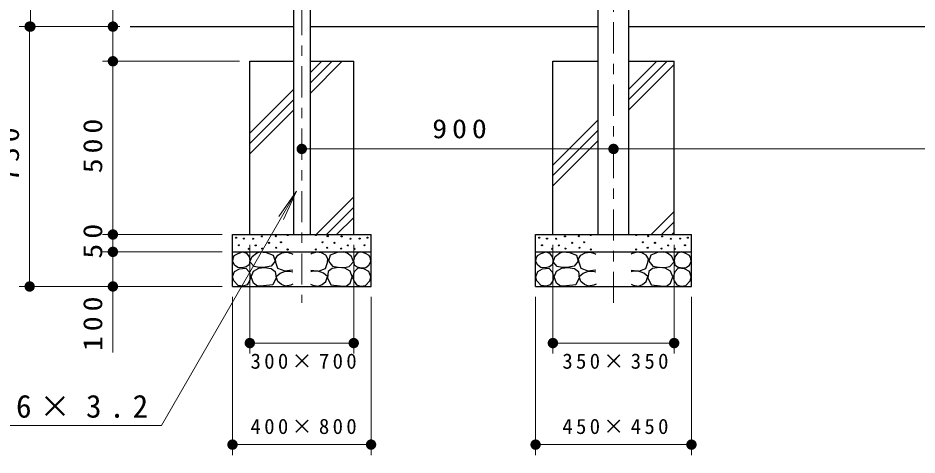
# Model space of a CAD drawing. Units: millimetres on the paper, scale 1:30. Extents: x -365 to 0, y -40 to 257.
# Drawn here: x -286.3 to -199.8, y 61.7 to 103.7 of the extents above; entities that cross this region are included whole.
import ezdxf

# ---------------------------------------------------------------- set-up
doc = ezdxf.new("R2010")
doc.units = ezdxf.units.MM
doc.linetypes.add('USER2', pattern=[6, 3, -1, 1, -1])
doc.layers.add('LY_1', color=7, linetype='Continuous', lineweight=13)
doc.styles.add('ＭＳ ゴシック', font='')
doc.styles.get('ＭＳ ゴシック').set_extended_font_data('MS Gothic')

# ---------------------------------------------------------------- blocks, each defined once
blk = doc.blocks.new('filled_dot')
at = {"color": 0, "linetype": 'Continuous', "lineweight": -2, "const_width": 1.25}
blk.add_lwpolyline([(-0.625, 0, 1), (0.625, 0, 1)], format="xyb", close=True, dxfattribs=at)

msp = doc.modelspace()

# ---------------------------------------------------------------- linework, layer by layer
at = {"layer": 'LY_1'}
for p, q in [((-285.132, 102.897), (-285.132, 132.897)), ((-277.194, 99.563), (-277.194, 109.728)), ((-276.535, 102.897), (-286.206, 102.897)), ((-285.206, 77.897), (-285.206, 102.897)), ((-265.021, 99.563), (-278.194, 99.563)), ((-277.194, 82.897), (-277.194, 99.563)), ((-258.211, 96.474), (-255.122, 99.563)), ((-258.211, 97.464), (-256.111, 99.563)), ((-258.211, 98.454), (-257.101, 99.563)), ((-227.536, 95.895), (-223.867, 99.563)), ((-227.536, 96.885), (-224.857, 99.563)), ((-227.536, 94.905), (-223.187, 99.253)), ((-264.021, 92.644), (-259.831, 96.834)), ((-264.021, 91.654), (-259.831, 95.844)), ((-264.021, 90.664), (-259.831, 94.854)), ((-234.854, 89.567), (-230.506, 93.915)), ((-234.854, 88.577), (-230.506, 92.925)), ((-234.854, 87.587), (-230.506, 91.935)), ((-229.021, 91.128), (-259.021, 91.128)), ((-163.187, 91.128), (-229.021, 91.128)), ((-272.532, 64.53), (-259.517, 87.072)), ((-259.517, 87.072), (-261.238, 84.615)), ((-259.517, 87.072), (-260.785, 84.353)), ((-257.646, 82.897), (-254.021, 86.522)), ((-256.656, 82.897), (-254.021, 85.532)), ((-225.402, 82.897), (-223.187, 85.111)), ((-255.666, 82.897), (-254.021, 84.542)), ((-224.412, 82.897), (-223.187, 84.121)), ((-223.422, 82.897), (-223.187, 83.131)), ((-266.687, 82.897), (-278.194, 82.897)), ((-277.194, 81.23), (-277.194, 82.897)), ((-264.021, 81.897), (-264.021, 71.452)), ((-254.021, 81.897), (-254.021, 71.452)), ((-234.854, 81.897), (-234.854, 71.452)), ((-223.187, 81.897), (-223.187, 71.452)), ((-266.687, 81.23), (-278.194, 81.23)), ((-277.194, 71.545), (-277.194, 81.23)), ((-266.687, 77.897), (-286.206, 77.897)), ((-265.687, 76.897), (-265.687, 61.685)), ((-252.354, 76.897), (-252.354, 61.685)), ((-236.521, 76.897), (-236.521, 61.685)), ((-221.521, 76.897), (-221.521, 61.685)), ((-254.021, 72.452), (-264.021, 72.452)), ((-223.187, 72.452), (-234.854, 72.452)), ((-305.659, 64.53), (-272.532, 64.53)), ((-252.354, 62.685), (-265.687, 62.685)), ((-221.521, 62.685), (-236.521, 62.685))]:
    msp.add_line(p, q, dxfattribs=at)
at = {"layer": 'LY_1', "lineweight": 25}
for p, q in [((-230.506, 82.897), (-230.506, 131.42)), ((-227.536, 82.897), (-227.536, 131.42)), ((-259.831, 105.08), (-259.831, 82.897)), ((-258.211, 105.08), (-258.211, 82.897)), ((-275.535, 102.897), (-259.831, 102.897)), ((-258.211, 102.897), (-230.506, 102.897)), ((-227.536, 102.897), (-163.822, 102.897)), ((-264.021, 82.897), (-264.021, 99.563)), ((-264.021, 99.563), (-259.831, 99.563)), ((-258.211, 99.563), (-254.021, 99.563)), ((-254.021, 82.897), (-254.021, 99.563)), ((-234.854, 82.897), (-234.854, 99.563)), ((-234.854, 99.563), (-230.506, 99.563)), ((-227.536, 99.563), (-223.187, 99.563)), ((-223.187, 82.897), (-223.187, 99.563)), ((-265.687, 77.897), (-265.687, 82.897)), ((-265.687, 82.897), (-252.354, 82.897)), ((-252.354, 77.897), (-252.354, 82.897)), ((-236.521, 77.897), (-236.521, 82.897)), ((-236.521, 82.897), (-221.521, 82.897)), ((-221.521, 77.897), (-221.521, 82.897)), ((-265.687, 81.23), (-252.354, 81.23)), ((-236.521, 81.23), (-221.521, 81.23)), ((-265.687, 77.897), (-252.354, 77.897)), ((-236.521, 77.897), (-221.521, 77.897))]:
    msp.add_line(p, q, dxfattribs=at)
at = {"layer": 'LY_1', "linetype": 'USER2'}
for p, q in [((-229.021, 76.315), (-229.021, 128.774)), ((-259.021, 105.08), (-259.021, 76.315))]:
    msp.add_line(p, q, dxfattribs=at)
at = {"layer": 'LY_1', "lineweight": 25}
for points in [[(-265.663, 80.303), (-265.633, 80.582), (-265.514, 80.872), (-265.145, 81.081), (-264.716, 81.221), (-264.347, 81.111), (-264.088, 80.752), (-264.008, 80.403), (-264.078, 79.984), (-264.357, 79.795), (-264.746, 79.695), (-265.175, 79.715), (-265.484, 79.954)], [(-263.118, 79.712), (-263.597, 79.822), (-264.008, 80.26), (-263.803, 80.794), (-263.392, 81.109), (-263.036, 81.219), (-262.433, 81.178), (-261.762, 80.918), (-261.584, 80.342), (-261.967, 79.863), (-262.501, 79.767)], [(-254.924, 79.712), (-254.444, 79.822), (-254.033, 80.26), (-254.239, 80.794), (-254.65, 81.109), (-255.006, 81.219), (-255.608, 81.178), (-256.28, 80.918), (-256.458, 80.342), (-256.074, 79.863), (-255.54, 79.767)], [(-252.378, 80.303), (-252.408, 80.582), (-252.528, 80.872), (-252.897, 81.081), (-253.325, 81.221), (-253.694, 81.111), (-253.953, 80.752), (-254.033, 80.403), (-253.963, 79.984), (-253.684, 79.795), (-253.295, 79.695), (-252.867, 79.715), (-252.558, 79.954)], [(-236.497, 80.303), (-236.467, 80.582), (-236.347, 80.872), (-235.978, 81.081), (-235.549, 81.221), (-235.181, 81.111), (-234.921, 80.752), (-234.842, 80.403), (-234.911, 79.984), (-235.191, 79.795), (-235.579, 79.695), (-236.008, 79.715), (-236.317, 79.954)], [(-233.951, 79.712), (-234.43, 79.822), (-234.841, 80.26), (-234.636, 80.794), (-234.225, 81.109), (-233.869, 81.219), (-233.266, 81.178), (-232.595, 80.918), (-232.417, 80.342), (-232.801, 79.863), (-233.335, 79.767)], [(-224.09, 79.712), (-223.611, 79.822), (-223.2, 80.26), (-223.406, 80.794), (-223.816, 81.109), (-224.173, 81.219), (-224.775, 81.178), (-225.446, 80.918), (-225.624, 80.342), (-225.241, 79.863), (-224.707, 79.767)], [(-221.545, 80.303), (-221.575, 80.582), (-221.694, 80.872), (-222.063, 81.081), (-222.492, 81.221), (-222.861, 81.111), (-223.12, 80.752), (-223.2, 80.403), (-223.13, 79.984), (-222.851, 79.795), (-222.462, 79.695), (-222.033, 79.715), (-221.724, 79.954)], [(-264.676, 77.92), (-265.145, 78), (-265.564, 78.429), (-265.673, 78.838), (-265.484, 79.326), (-265.005, 79.605), (-264.417, 79.665), (-264.078, 79.306), (-263.918, 78.778), (-264.038, 78.449), (-264.277, 78.07)], [(-262.707, 77.946), (-263.282, 77.932), (-263.666, 78.22), (-263.885, 78.822), (-263.679, 79.356), (-263.159, 79.658), (-262.597, 79.712), (-261.954, 79.63), (-261.57, 79.329), (-261.488, 78.726), (-261.803, 78.055)], [(-255.335, 77.946), (-254.759, 77.932), (-254.376, 78.22), (-254.157, 78.822), (-254.362, 79.356), (-254.883, 79.658), (-255.444, 79.712), (-256.088, 79.63), (-256.471, 79.329), (-256.553, 78.726), (-256.238, 78.055)], [(-253.365, 77.92), (-252.897, 78), (-252.478, 78.429), (-252.368, 78.838), (-252.558, 79.326), (-253.036, 79.605), (-253.624, 79.665), (-253.963, 79.306), (-254.123, 78.778), (-254.003, 78.449), (-253.764, 78.07)], [(-235.51, 77.92), (-235.978, 78), (-236.397, 78.429), (-236.507, 78.838), (-236.317, 79.326), (-235.839, 79.605), (-235.25, 79.665), (-234.911, 79.306), (-234.752, 78.778), (-234.871, 78.449), (-235.111, 78.07)], [(-233.54, 77.946), (-234.115, 77.932), (-234.499, 78.22), (-234.718, 78.822), (-234.513, 79.356), (-233.992, 79.658), (-233.431, 79.712), (-232.787, 79.63), (-232.403, 79.329), (-232.321, 78.726), (-232.636, 78.055)], [(-224.501, 77.946), (-223.926, 77.932), (-223.543, 78.22), (-223.323, 78.822), (-223.529, 79.356), (-224.049, 79.658), (-224.611, 79.712), (-225.254, 79.63), (-225.638, 79.329), (-225.72, 78.726), (-225.405, 78.055)], [(-222.532, 77.92), (-222.063, 78), (-221.645, 78.429), (-221.535, 78.838), (-221.724, 79.326), (-222.203, 79.605), (-222.791, 79.665), (-223.13, 79.306), (-223.29, 78.778), (-223.17, 78.449), (-222.931, 78.07)]]:
    msp.add_lwpolyline(points, close=True, dxfattribs=at)
for points in [[(-259.886, 79.466), (-260.187, 79.425), (-260.625, 79.37), (-261.31, 79.63), (-261.502, 80.192), (-261.543, 80.562), (-261.324, 80.918), (-260.926, 81.137), (-260.461, 81.192), (-259.995, 81.068), (-259.886, 81.013)], [(-258.156, 79.466), (-257.855, 79.425), (-257.416, 79.37), (-256.732, 79.63), (-256.54, 80.192), (-256.499, 80.562), (-256.718, 80.918), (-257.115, 81.137), (-257.581, 81.192), (-258.046, 81.068), (-258.156, 81.013)], [(-230.719, 79.466), (-231.02, 79.425), (-231.458, 79.37), (-232.143, 79.63), (-232.335, 80.192), (-232.376, 80.562), (-232.157, 80.918), (-231.76, 81.137), (-231.294, 81.192), (-230.828, 81.068), (-230.719, 81.013)], [(-227.323, 79.466), (-227.021, 79.425), (-226.583, 79.37), (-225.898, 79.63), (-225.706, 80.192), (-225.665, 80.562), (-225.884, 80.918), (-226.282, 81.137), (-226.747, 81.192), (-227.213, 81.068), (-227.323, 81.013)], [(-259.872, 78.11), (-260.077, 78.028), (-260.584, 77.932), (-260.981, 78.083), (-261.337, 78.384), (-261.488, 78.863), (-261.104, 79.192), (-260.598, 79.37), (-260.159, 79.37), (-259.886, 79.302)], [(-258.17, 78.11), (-257.964, 78.028), (-257.457, 77.932), (-257.06, 78.083), (-256.704, 78.384), (-256.553, 78.863), (-256.937, 79.192), (-257.444, 79.37), (-257.882, 79.37), (-258.156, 79.302)], [(-230.705, 78.11), (-230.911, 78.028), (-231.417, 77.932), (-231.815, 78.083), (-232.171, 78.384), (-232.321, 78.863), (-231.938, 79.192), (-231.431, 79.37), (-230.993, 79.37), (-230.719, 79.302)], [(-227.336, 78.11), (-227.131, 78.028), (-226.624, 77.932), (-226.227, 78.083), (-225.871, 78.384), (-225.72, 78.863), (-226.104, 79.192), (-226.61, 79.37), (-227.049, 79.37), (-227.323, 79.302)]]:
    msp.add_lwpolyline(points, dxfattribs=at)
for centre in [(-265.335, 82.592), (-264.592, 82.51), (-263.704, 82.489), (-262.857, 82.716), (-261.515, 82.737), (-261.02, 82.158), (-260.38, 82.84), (-257.662, 82.84), (-257.022, 82.158), (-256.526, 82.737), (-255.184, 82.716), (-254.337, 82.489), (-253.449, 82.51), (-252.706, 82.592), (-236.169, 82.592), (-235.425, 82.51), (-234.537, 82.489), (-233.691, 82.716), (-232.349, 82.737), (-231.853, 82.158), (-231.213, 82.84), (-226.829, 82.84), (-226.188, 82.158), (-225.693, 82.737), (-224.351, 82.716), (-223.504, 82.489), (-222.616, 82.51), (-221.873, 82.592), (-265.067, 81.869), (-264.096, 81.518), (-263.456, 81.849), (-262.816, 81.539), (-262.176, 82.097), (-261.474, 81.622), (-260.38, 81.456), (-257.662, 81.456), (-256.567, 81.622), (-255.865, 82.097), (-255.225, 81.539), (-254.585, 81.849), (-253.945, 81.518), (-252.975, 81.869), (-235.9, 81.869), (-234.93, 81.518), (-234.29, 81.849), (-233.649, 81.539), (-233.009, 82.097), (-232.307, 81.622), (-231.213, 81.456), (-226.829, 81.456), (-225.734, 81.622), (-225.032, 82.097), (-224.392, 81.539), (-223.752, 81.849), (-223.112, 81.518), (-222.141, 81.869)]:
    msp.add_circle(centre, 0.05, dxfattribs=at)

# ---------------------------------------------------------------- block references
at = {"layer": 'LY_1', "xscale": 0.4, "yscale": 0.4}
for p, rotation in [((-285.206, 102.897), 270), ((-285.132, 102.897), 90), ((-277.194, 102.897), 270), ((-277.194, 99.563), 90), ((-277.194, 99.563), 270), ((-229.021, 91.128), 180), ((-277.194, 82.897), 90), ((-277.194, 82.897), 270), ((-277.194, 81.23), 90), ((-277.194, 81.23), 270), ((-285.206, 77.897), 90), ((-277.194, 77.897), 90), ((-254.021, 72.452), 180), ((-223.187, 72.452), 180), ((-252.354, 62.685), 180), ((-221.521, 62.685), 180)]:
    msp.add_blockref('filled_dot', p, dxfattribs=dict(at, rotation=rotation))
for p in [(-259.021, 91.128), (-229.021, 91.128), (-264.021, 72.452), (-234.854, 72.452), (-265.687, 62.685), (-236.521, 62.685)]:
    msp.add_blockref('filled_dot', p, dxfattribs=at)

# ---------------------------------------------------------------- texts
at = {"layer": 'LY_1', "char_height": 1.833, "attachment_point": 8, "rotation": 90, "style": 'ＭＳ ゴシック'}
for s, insert in [('\\T1.33;\\W1.15;500', (-278.194, 91.647)), ('\\T1.33;\\W1.15;750', (-286.206, 90.812)), ('\\T1.34;\\W1.15;50', (-278.194, 82.491)), ('\\T1.33;\\W1.15;100', (-278.194, 74.545))]:
    msp.add_mtext(s, dxfattribs=dict(at, insert=insert))
at = {"layer": 'LY_1', "style": 'ＭＳ ゴシック'}
for s, insert, char_height, attachment_point in [('\\T1.33;\\W1.15;900', (-243.604, 92.128), 1.833, 8), ('\\T1.32;300×700', (-258.685, 71.452), 1.466, 2), ('\\T1.32;350×350', (-228.681, 71.452), 1.466, 2), ('\\T1.5;脚：φ48.6×3.2', (-305.659, 64.68), 2.199, 7), ('\\T1.32;400×800', (-258.685, 63.685), 1.466, 8), ('\\T1.32;450×450', (-228.681, 63.685), 1.466, 8)]:
    msp.add_mtext(s, dxfattribs=dict(at, insert=insert, char_height=char_height, attachment_point=attachment_point))

doc.saveas('drawing.dxf')
